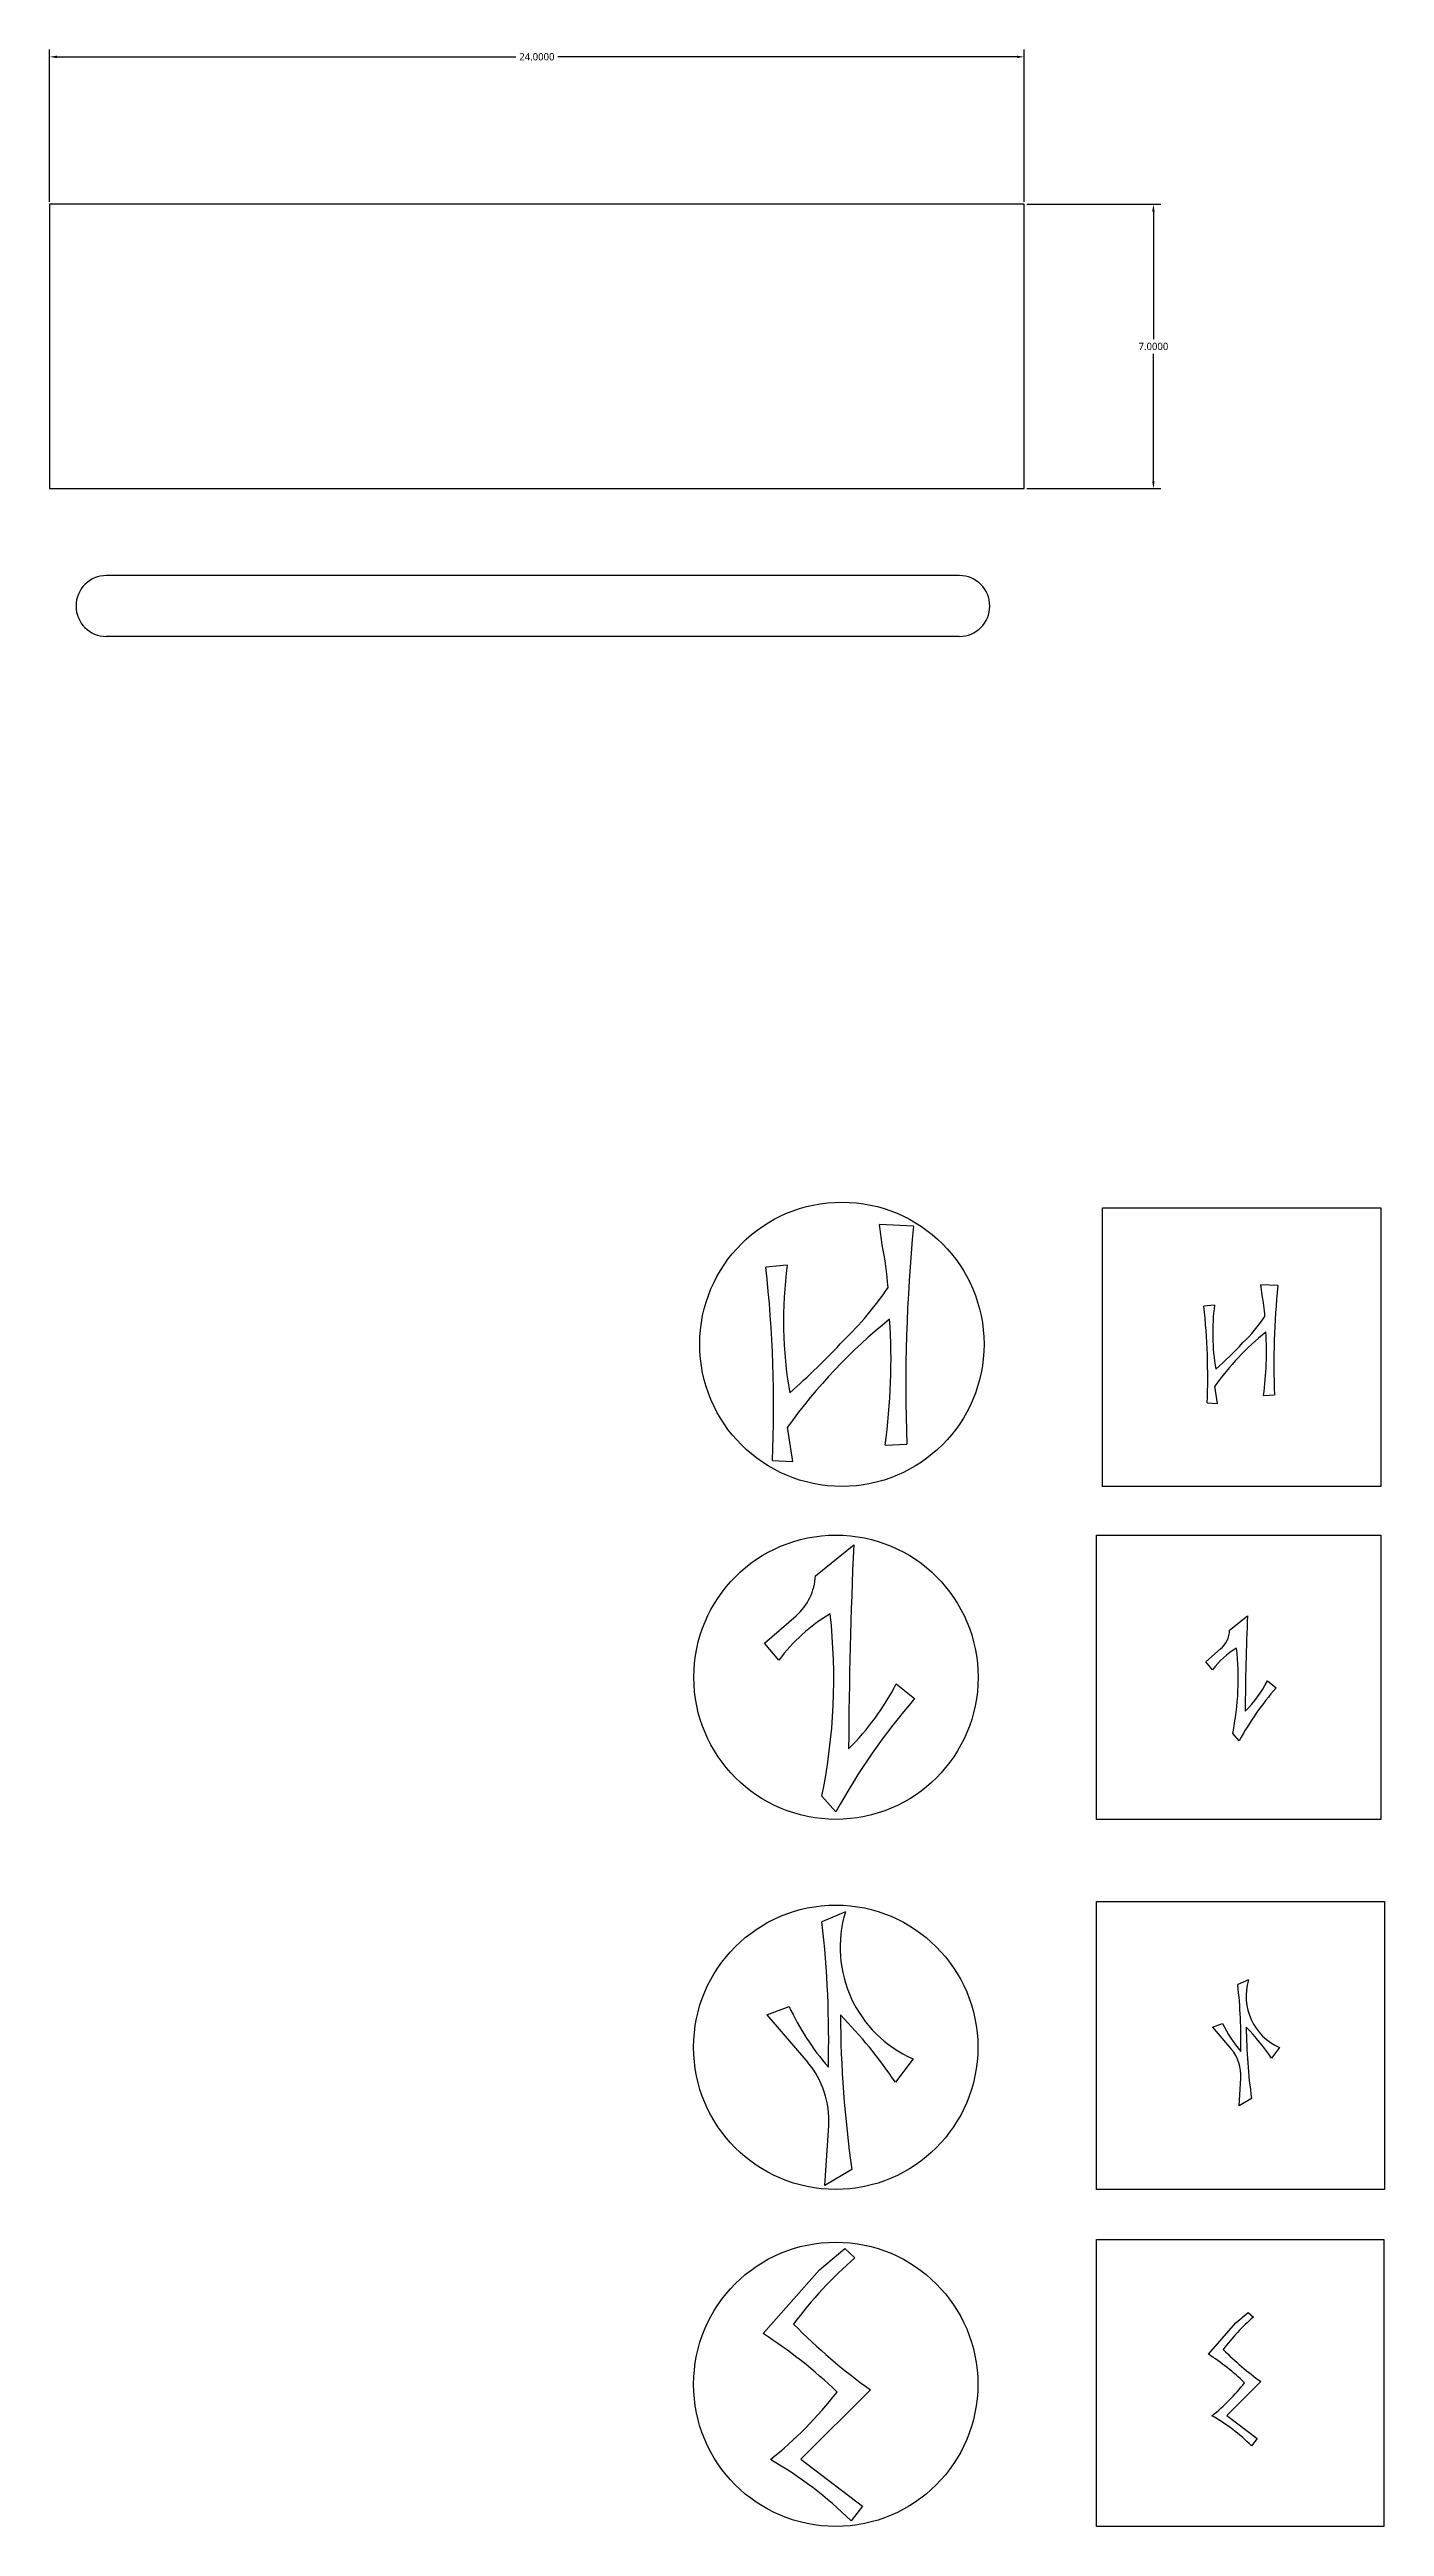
# Model space of a CAD drawing. Header units: centimetres. Extents: x 0 to 362, y 0 to 80.
# Drawn here: x 50.5 to 83.4, y 17.3 to 78.2 of the extents above; entities that cross this region are included whole.
import ezdxf

# ---------------------------------------------------------------- set-up
doc = ezdxf.new("R2010")
doc.units = ezdxf.units.CM
doc.header["$MEASUREMENT"] = 0
doc.styles.get("Standard").update_dxf_attribs({"font": 'malgun.ttf'})
doc.dimstyles.get("Standard").update_dxf_attribs({"dimtxt": 0.18, "dimasz": 0.18, "dimexe": 0.18, "dimexo": 0.0625, "dimgap": 0.09, "dimtad": 0, "dimtih": 1, "dimtoh": 1, "dimdec": 4, "dimzin": 0, "dimdsep": 46, "dimtxsty": 'Standard', "dimcen": 0.09, "dimadec": 0, "dimazin": 0, "dimtfac": 1, "dimtdec": 4, "dimtofl": 0, "dimtmove": 0, "dimatfit": 3, "dimfxl": 1, "dimtolj": 1, "dimtzin": 0, "dimarcsym": 0})
picture_1 = doc.add_image_def('image1.png', size_in_pixel=(614, 614))
picture_2 = doc.add_image_def('image2.png', size_in_pixel=(614, 614))
picture_3 = doc.add_image_def('image3.png', size_in_pixel=(614, 614))
picture_4 = doc.add_image_def('image7.png', size_in_pixel=(614, 614))

# ---------------------------------------------------------------- blocks, each defined once
blk = doc.blocks.new('*D2')
at = {"color": 0, "lineweight": -2, "transparency": 16777216}
for p, q in [((50.5, 74.495), (50.5, 78.243)), ((50.68, 78.063), (61.981, 78.063)), ((74.32, 78.063), (63.019, 78.063)), ((74.5, 74.495), (74.5, 78.243))]:
    blk.add_line(p, q, dxfattribs=at)
at = {"color": 0, "transparency": 16777216}
for points in [[(50.68, 78.093), (50.68, 78.033), (50.5, 78.063)], [(74.32, 78.093), (74.32, 78.033), (74.5, 78.063)]]:
    blk.add_solid(points, dxfattribs=at)
at = {"layer": 'Defpoints', "color": 0, "transparency": 16777216}
for p in [(50.5, 78.063), (50.5, 74.432), (74.5, 74.432)]:
    blk.add_point(p, dxfattribs=at)
at = {"color": 0, "transparency": 16777216, "insert": (62.5, 78.063), "char_height": 0.18, "attachment_point": 5}
blk.add_mtext('\\A1;24.0000', dxfattribs=at)
blk = doc.blocks.new('*D3')
at = {"color": 0, "lineweight": -2, "transparency": 16777216}
for p, q in [((74.563, 74.432), (77.862, 74.432)), ((77.682, 74.252), (77.682, 71.115)), ((77.682, 67.612), (77.682, 70.749)), ((74.563, 67.432), (77.862, 67.432))]:
    blk.add_line(p, q, dxfattribs=at)
at = {"color": 0, "transparency": 16777216}
for points in [[(77.652, 74.252), (77.712, 74.252), (77.682, 74.432)], [(77.652, 67.612), (77.712, 67.612), (77.682, 67.432)]]:
    blk.add_solid(points, dxfattribs=at)
at = {"layer": 'Defpoints', "color": 0, "transparency": 16777216}
for p in [(74.5, 74.432), (77.682, 74.432), (74.5, 67.432)]:
    blk.add_point(p, dxfattribs=at)
at = {"color": 0, "transparency": 16777216, "insert": (77.682, 70.932), "char_height": 0.18, "attachment_point": 5}
blk.add_mtext('\\A1;7.0000', dxfattribs=at)

msp = doc.modelspace()

# ---------------------------------------------------------------- linework, layer by layer
for p, q in [((50.5, 74.43247), (50.5, 67.43247)), ((74.5, 74.43247), (50.5, 74.43247)), ((74.5, 67.43247), (74.5, 74.43247)), ((50.5, 67.43247), (74.5, 67.43247)), ((72.902, 65.29123), (51.902, 65.29123)), ((72.902, 63.79123), (51.902, 63.79123)), ((71.77441, 49.27629), (70.93528, 49.31535)), ((68.6641, 48.30912), (68.13769, 48.25964)), ((80.74328, 47.80929), (80.3232, 47.82884)), ((79.1862, 47.32511), (78.92267, 47.30034)), ((79.25731, 44.90848), (79.19058, 45.32942)), ((79.00497, 44.9189), (79.25731, 44.90848)), ((80.39202, 45.1066), (80.66104, 45.1191)), ((68.80615, 43.48184), (68.67285, 44.32268)), ((68.3021, 43.50265), (68.80615, 43.48184)), ((71.07276, 43.87759), (71.61013, 43.90257)), ((69.35787, 40.66657), (70.30148, 41.42631)), ((68.10216, 39.00302), (68.88574, 39.67873)), ((79.559, 39.32531), (80.00093, 39.68113)), ((68.46165, 38.58614), (68.10216, 39.00302)), ((78.9709, 38.54621), (79.33789, 38.86267)), ((79.13927, 38.35097), (78.9709, 38.54621)), ((71.35072, 38.00268), (71.80268, 37.64304)), ((80.49233, 38.07771), (80.704, 37.90928)), ((79.79673, 36.6018), (79.63453, 36.78258)), ((69.86547, 34.8513), (69.51914, 35.2373)), ((70.09933, 32.39326), (69.51968, 32.14294)), ((80.02606, 30.7135), (79.75963, 30.59845)), ((68.16666, 29.857), (68.70864, 30.06236)), ((68.16666, 29.857), (69.17305, 28.68324)), ((79.13771, 29.54771), (79.38683, 29.64211)), ((79.13771, 29.54771), (79.6003, 29.0082)), ((71.76209, 28.76917), (71.32824, 28.19593)), ((80.79035, 29.04769), (80.59093, 28.7842)), ((79.79176, 27.61481), (79.83743, 28.29369)), ((80.09916, 27.79441), (79.79176, 27.61481)), ((69.58959, 25.65184), (69.68894, 27.12879)), ((70.25836, 26.04258), (69.58959, 25.65184)), ((69.45703, 23.57845), (70.07989, 24.09783)), ((70.07989, 24.09783), (70.33333, 23.87034)), ((68.0694, 22.00427), (69.45703, 23.57845)), ((79.03613, 21.49838), (79.71455, 22.268)), ((79.71455, 22.268), (80.01906, 22.52193)), ((80.01906, 22.52193), (80.14297, 22.41071)), ((80.32961, 20.822), (79.49095, 19.98664)), ((70.71507, 20.6208), (68.99969, 18.91215)), ((79.49095, 19.98664), (80.23309, 19.42312)), ((68.99969, 18.91215), (70.51765, 17.75953)), ((80.23309, 19.42312), (80.09697, 19.24385)), ((70.51765, 17.75953), (70.23923, 17.39286))]:
    msp.add_line(p, q)
for centre in [(70.0111, 46.36354), (69.86547, 38.16693), (69.8597, 29.0556), (69.8597, 20.75686)]:
    msp.add_circle(centre, 3.5)
for centre, radius, start, end in [((51.902, 64.54123), 0.75, 90, 270), ((72.902, 64.54123), 0.75, 270, 90), ((-122.97011, 22.15303), 195.7986, 7.8266125, 7.9741201), ((63.79255, 47.30748), 7.3681, 3.5271707, 11.8144662), ((112.79962, 45.33275), 41.21431, 174.5093263, 181.9886211), ((37.8211, 44.83052), 30.50991, 357.505565, 6.4533295), ((79.01807, 46.94337), 10.44365, 172.4856971, 189.7894799), ((64.59142, 52.16167), 7.89553, 313.7257214, 326.1245011), ((-16.74956, 34.23087), 98.02054, 7.8266125, 7.9741201), ((76.74741, 46.82367), 3.68861, 3.5271707, 11.8144662), ((101.28129, 45.83508), 20.63268, 174.5093263, 181.9886211), ((79.72253, 36.41091), 13.59013, 128.917929, 144.3966751), ((56.50411, 45.96), 14.71673, 351.8653744, 3.9924879), ((63.7456, 45.58365), 15.27385, 357.505565, 6.4533295), ((84.36959, 46.64139), 5.22829, 172.4856971, 189.7894799), ((77.14734, 49.25377), 3.95266, 313.7257214, 326.1245011), ((56.88684, 58.64376), 17.9383, 311.3013998, 317.2007478), ((84.72226, 41.36864), 6.80348, 128.917929, 144.3966751), ((73.29028, 52.49883), 8.98026, 311.3013998, 317.2007478), ((73.09867, 46.14909), 7.36748, 351.8653744, 3.9924879), ((198.10692, 35.73572), 127.93206, 177.4505629, 179.70006), ((67.96234, 40.72681), 1.39683, 311.3813366, 357.5279625), ((71.81905, 36.13333), 4.15793, 120.2768539, 143.8493063), ((55.38633, 38.12653), 14.42511, 348.4460059, 6.3585774), ((139.85719, 37.016), 59.91557, 177.4505629, 179.70006), ((78.90542, 39.35353), 0.65419, 311.3813366, 357.5279625), ((80.71167, 37.20222), 1.94732, 120.2768539, 143.8493063), ((73.01559, 38.13571), 6.75584, 348.4460059, 6.3585774), ((65.7158, 40.91466), 6.34287, 314.6906996, 332.6711841), ((86.34757, 33.02464), 7.46388, 139.1230733, 151.3628031), ((77.85328, 39.4415), 2.97061, 314.6906996, 332.6711841), ((83.85286, 27.21334), 15.93692, 139.1230733, 151.3628031), ((72.96992, 31.51682), 3.0014, 163.0217118, 246.2702508), ((43.86582, 29.21627), 25.82026, 358.5523521, 6.5083362), ((67.96784, 29.2532), 11.86828, 358.5523521, 6.5083362), ((81.34553, 30.31065), 1.37959, 163.0217118, 246.2702508), ((74.70921, 32.88103), 6.62961, 205.1610122, 220.6305989), ((97.49357, 29.98492), 27.51906, 180.2727925, 188.23646), ((61.29337, 21.38577), 12.12753, 34.1627278, 44.2873308), ((82.14499, 30.93771), 3.0473, 205.1610122, 220.6305989), ((92.61782, 29.60651), 12.64913, 180.2727925, 188.23646), ((75.97841, 25.65391), 5.57442, 34.1627278, 44.2873308), ((67.45886, 27.25151), 2.23345, 356.8502265, 39.8696524), ((78.81237, 28.3501), 1.02661, 356.8502265, 39.8696524), ((76.85684, 16.30247), 9.99144, 130.7613896, 143.5480009), ((61.95821, 12.39128), 11.39106, 45.8626394, 57.5549533), ((79.25395, 32.53911), 14.66147, 224.6310073, 234.3802669), ((83.33233, 18.71076), 4.88484, 130.7613896, 143.5480009), ((76.04836, 16.79857), 5.56911, 45.8626394, 57.5549533), ((84.50428, 26.64889), 7.16802, 224.6310073, 234.3802669), ((76.16068, 23.71127), 4.76283, 308.4760758, 322.2496983), ((62.18795, 26.53051), 9.74188, 308.4760758, 322.2496983), ((76.76502, 15.8658), 4.7448, 45.3936776, 60.1862339), ((63.42407, 10.4834), 9.70501, 45.3936776, 60.1862339)]:
    msp.add_arc(centre, radius, start, end)

# ---------------------------------------------------------------- dimensions: what is measured, and where the dimension line sits
dim = msp.add_linear_dim(base=(50.5, 78.0628), p1=(74.5, 74.43247), p2=(50.5, 74.43247), dimstyle='Standard')
dim.commit()
dim.dimension.update_dxf_attribs({"geometry": '*D2', "text_midpoint": (62.5, 78.0628)})
dim = msp.add_linear_dim(base=(77.68235, 74.43247), p1=(74.5, 67.43247), p2=(74.5, 74.43247), angle=90, dimstyle='Standard')
dim.commit()
dim.dimension.update_dxf_attribs({"geometry": '*D3', "text_midpoint": (77.68235, 70.93247)})

# ---------------------------------------------------------------- pictures from other files: only their frames are drawn
image = msp.add_image(picture_4, insert=(76.42632, 42.86354), size_in_units=(6.85785, 6.85785))
image.dxf.flags = 7
image = msp.add_image(picture_1, insert=(76.28416, 34.66693), size_in_units=(7, 7), rotation=0)
image.dxf.flags = 7
image = msp.add_image(picture_2, insert=(76.28416, 25.5556), size_in_units=(7.08724, 7.08724))
image.dxf.flags = 7
image = msp.add_image(picture_3, insert=(76.28416, 17.25686), size_in_units=(7.06759, 7.06759))
image.dxf.flags = 7

doc.saveas('drawing.dxf')
